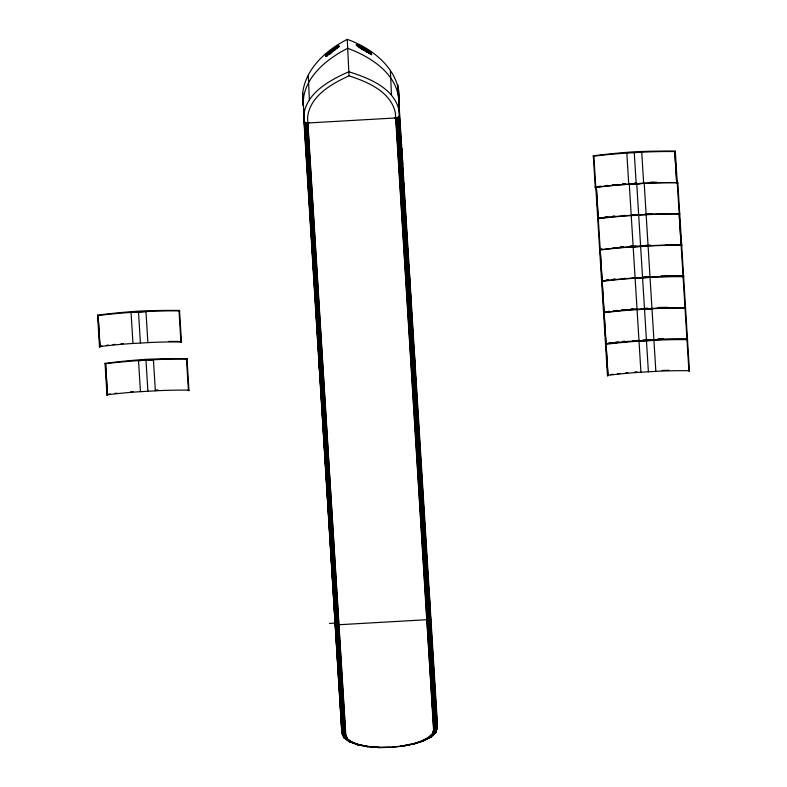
<?xml version="1.0" encoding="UTF-8"?>
<svg xmlns="http://www.w3.org/2000/svg" width="787" height="787" viewBox="0 0 787 787"><rect width="100%" height="100%" fill="white"/><g stroke="black" fill="none" stroke-linecap="round" stroke-linejoin="round"><path stroke-width="1.18" d="M362.266 46.994C362.453 48.853 359.206 43.216 360.367 47.594C364.578 48.627 360.712 50.614 360.918 47.131L361.322 46.551M326.733 53.723C328.307 53.969 328.061 52.699 326.969 53.939M349.507 741.836L343.949 737.822L341.873 733.395L341.952 731.212M413.47 744.118L423.209 741.02L430.784 737.183L435.821 732.559L437.356 727.926L437.297 720.617M361.735 47.338L361.518 47.663A2.774 1.367 39.6 0 0 361.479 48.066L361.617 47.24L361.961 47.663M333.54 50.762C331.593 50.811 334.219 50.811 331.612 51.637L332.409 51.853L331.671 51.775M331.937 51.863C329.399 53.555 331.278 52.06 333.295 50.545M338.331 45.971L337.613 45.557L336.58 48.666L338.115 46.561L338.243 47.387L339.404 46.423L337.977 47.151L337.397 45.872L337.397 47.122M341.892 733.484L302.68 93.073C305.563 68.489 326.251 50.102 347.254 39.35C374.248 48.833 402.501 72.07 399.098 103.618M362.797 49.335C361.823 43.639 367.814 53.083 362.443 47.505M363.584 48.007L364.371 48.942L363.643 47.909L363.338 48.912L364.125 49.237L363.525 48.184M303.949 120.765L305.287 122.526L309.075 122.92M330.648 52.69L329.596 53.85L330.117 52.69A2.774 1.318 -47.6 0 1 330.058 52.365C328.13 52.808 329.92 51.381 330.392 51.332C327.313 51.234 328.464 57.372 330.825 53.073M370.057 51.735C369.231 55.188 370.588 49.04 371.267 53.9C372.802 55.365 369.506 53.949 370.52 54.028C369.693 52.06 368.326 53.309 370.726 53.772M370.274 53.172L370.126 51.922L371.494 54.746M337.17 48.037L337.869 46.295M359.187 47.013C349.959 41.937 365.306 46.659 357.091 45.174C357.475 47.574 361.567 47.013 358.292 46.315M359.423 46.708L357.485 46.266L356.855 44.416M331.13 52.896L330.845 50.643L330.825 53.063M339.187 46.226C337.111 43.285 335.242 49.807 337.485 47.987M328.356 52.867L330.383 51.244M435.89 704.532L434.699 705.772L432.132 706.519M330.737 51.027C334.495 47.879 330.894 52.454 332.389 50.043M333.393 48.902L335.459 47.22L336.216 48.361A1.485 0.708 -47.6 0 1 335.783 49.148L334.357 50.378A5.676 2.695 -47.6 0 0 333.944 50.712L333.393 48.902L336.069 47.515M326.546 53.703C322.621 57.638 329.576 55.739 327.933 54.136C326.861 58.071 324.352 54.185 327.54 53.044M327.815 53.241C324.726 56.634 327.225 55.021 328.336 54.185M333.167 48.745L333.708 50.496A5.676 2.695 -47.6 0 1 334.121 50.161L335.547 48.932A1.485 0.708 -47.6 0 0 335.98 48.135L335.941 47.436M330.058 52.965C328.376 52.139 329.851 54.864 330.432 52.424M362.315 48.548L361.941 49.247L359.944 47.643M434.306 733.573L435.634 729.47L397.74 117.45L399.284 116.299L399.432 115.305M434.808 733.366L436.155 729.234L398.252 117.204M435.231 733.13L436.588 728.959L398.684 116.929M435.575 732.864L436.933 728.664L399.039 116.624M330.442 51.706C329.114 51.234 329.055 54.028 330.048 52.198M359.443 45.38L359.216 46.197M363.319 49.128L363.761 50.289L363.564 48.873L365.207 50.653L364.007 49.443M361.381 46.945C362.217 48.135 359.767 47.387 361.017 46.403M361.676 47.269L360.918 47.131M332.38 50.801L331.868 49.827L331.799 51.175M329.822 52.739L329.694 52.031M330.206 51.489L330.147 51.057M363.712 50.279L362.325 49.463L362.964 49.217M362.522 49.217L363.968 50.043L363.564 48.873M359.679 47.909L360.023 45.744M332.124 50.624L332.547 49.453L330.717 50.998M362.65 47.259L362.994 49.089L362.325 49.394M368.562 52.66C371.159 53.969 367.273 53.044 369.103 52.631M365.827 50.958L365.67 51.037A5.676 2.794 39.6 0 1 366.122 51.283L367.726 52.09A1.485 0.728 39.6 0 0 368.316 51.991C367.854 48.637 364.656 48.017 365.463 51.283A5.676 2.794 39.6 0 1 365.925 51.529L367.519 52.336A1.485 0.728 39.6 0 0 368.109 52.237C367.942 49.994 364.135 47.259 365.621 51.204M365.276 50.565L364.725 50.88L363.968 49.974M360.682 47.564L362.266 48.509M356.806 44.564L359.325 45.331M358.685 46.649L358.547 46.049M359.088 46.158C358.154 42.291 356.334 47.466 358.892 46.403M361.922 47.633L361.577 46.699M368.621 52.739L370.254 51.489M369.064 53.172L369.634 52.385L370.48 52.926M369.959 52.208L370.402 51.598M428.885 737.694L433.125 733.838L434.434 729.815L396.54 117.824L397.74 117.45M429.436 737.645L433.745 733.73L435.063 729.657L397.169 117.656M429.948 737.537L435.988 732.156M430.4 737.38L435.968 732.244M326.792 53.929L325.631 56.261M328.346 54.146L327.038 54.697M331.563 50.958L332.212 49.994M421.35 741.118L428.128 737.685L432.299 733.897L433.578 729.933L395.369 112.728C390.657 91.528 367.637 81.917 349.025 75.837C331.327 83.963 309.616 96.181 307.569 117.735L345.798 734.95L347.559 738.747M421.488 741.147L428.305 737.694L432.486 733.897L433.775 729.913L395.881 117.942L396.54 117.824M421.97 741.197L431.453 736.278M422.422 741.197L431.089 736.947M325.493 56.192C326.516 56.753 328.779 54.775 327.008 54.736M328.11 52.65L328.454 54.47L330.56 52.355M420.819 741.138L424.065 740.105M412.408 743.971L423.957 740.39M412.85 744.108L423.77 740.646M413.175 744.138L423.524 740.862M337.367 45.882L337.338 47.161M405.167 745.279L410.853 744.158M401.921 746.037L414.139 743.715M402.157 746.214L413.962 743.902M402.334 746.283L413.736 744.04M677.253 182.968L676.722 182.997L674.774 151.557A264.619 128.271 -3.5 0 0 644.415 152.088L624.13 153.249A264.717 128.32 -3.5 0 0 593.87 156.19L593.349 156.613L593.319 155.806L596.703 155.383A355.714 172.422 -3.5 0 1 606.846 154.213L606.895 154.213A357.042 173.071 -3.5 0 1 634.233 151.793A357.042 173.071 -3.5 0 1 661.641 151.084L661.7 151.074A355.714 172.422 -3.5 0 1 671.891 151.074L675.295 151.114L679.201 214.153L679.732 214.123M596.33 186.893L595.828 187.759L596.349 187.336A264.717 128.32 -3.5 0 1 626.609 184.404L629.994 184.178M597.284 186.765L599.182 186.529M601.111 217.586L597.717 217.999L597.776 219.101L598.307 219.071L596.349 187.336L606.049 344.155L605.488 343.378M597.736 218.294L601.13 217.871M602.094 249.036L599.664 249.341L599.714 250.414L600.215 249.725A264.717 128.32 -3.5 0 1 630.476 246.793L650.76 245.633A264.717 128.32 -3.5 0 1 681.119 245.091L681.69 245.721L681.64 244.649L678.227 244.619A355.714 172.422 -3.5 0 0 668.035 244.619L667.986 244.619A357.042 173.071 -3.5 0 0 665.713 244.639M599.674 249.607L602.114 249.302M97.549 315.134L100.933 314.721A355.714 172.422 -3.5 0 1 111.075 313.551L111.134 313.551A357.042 173.071 -3.5 0 1 138.473 311.121A357.042 173.071 -3.5 0 1 165.88 310.412L165.929 310.412A355.714 172.422 -3.5 0 1 176.121 310.412L179.525 310.452L181.482 342.306L180.951 342.335L179.013 310.895A264.717 128.32 -3.5 0 0 148.645 311.426L128.36 312.587A264.717 128.32 -3.5 0 0 98.1 315.518L97.578 315.941L97.549 315.134L99.506 346.998L100.018 346.575L98.1 315.518L100.038 346.969M101.907 345.887L99.467 346.191L99.506 346.998M105.025 363.348L108.409 362.925A355.714 172.422 -3.5 0 1 118.552 361.764L118.601 361.754A357.042 173.071 -3.5 0 1 145.939 359.334A357.042 173.071 -3.5 0 1 173.347 358.626L173.396 358.626A355.714 172.422 -3.5 0 1 183.587 358.626L187.001 358.656L188.959 390.509L188.418 390.549L186.48 359.098A264.717 128.32 -3.5 0 0 156.121 359.639L135.836 360.8A264.717 128.32 -3.5 0 0 105.576 363.732L107.514 395.172L106.973 395.202L105.025 363.348L105.586 364.125M604.072 311.937L603.599 313.137L604.131 313.108L602.173 281.333A264.717 128.32 -3.5 0 1 632.433 278.401L652.718 277.24A264.717 128.32 -3.5 0 1 683.077 276.709M603.56 312.331L606.944 311.908A355.714 172.422 -3.5 0 1 610.338 311.504M107.475 394.326L106.973 395.202M108.429 394.208L110.328 393.972M686.923 338.685L687.533 340.004L686.943 339.128A264.717 128.32 -3.5 0 0 656.584 339.669L636.299 340.83A264.619 128.271 -3.5 0 0 606.039 343.762L605.547 344.696L606.088 344.667L608.007 375.714L607.475 375.743L593.87 156.19M607.967 374.868L607.475 375.743M613.191 247.757L613.24 247.748A357.042 173.071 -3.5 0 1 615.513 247.511M613.211 248.023L613.26 248.013A357.042 173.071 -3.5 0 1 615.532 247.777M615.178 279.06L615.129 279.07A355.714 172.422 -3.5 0 0 612.896 279.316M615.198 279.365L615.149 279.365A355.714 172.422 -3.5 0 0 612.916 279.611M113.003 344.608L113.053 344.598A357.042 173.071 -3.5 0 1 115.325 344.362M617.146 310.737L617.097 310.747A355.714 172.422 -3.5 0 0 613.742 311.111M619.094 342.296L619.044 342.306A355.714 172.422 -3.5 0 0 615.7 342.67M392.851 746.745L395.084 746.519M400.662 745.948L402.895 745.722M402.826 745.948L390.608 747.247L378.35 747.355M390.627 747.473L402.737 746.125M395.881 117.942L394.513 118.03M632.817 183.883L646.894 183.243A264.717 128.32 -3.5 0 1 677.263 182.712M595.789 187.237A264.717 128.32 -3.5 0 1 626.049 184.306L640.136 183.597M598.277 218.383A264.619 128.271 -3.5 0 1 628.538 215.451L648.822 214.29A264.717 128.32 -3.5 0 1 679.181 213.759L679.201 214.153M598.287 218.678A264.717 128.32 -3.5 0 1 628.547 215.746L648.832 214.585A264.619 128.271 -3.5 0 1 679.201 214.044L681.119 245.091M601.602 280.654L602.183 281.726L600.225 249.991A264.717 128.32 -3.5 0 1 630.485 247.059L650.78 245.898A264.717 128.32 -3.5 0 1 681.139 245.357M602.153 281.038A264.619 128.271 -3.5 0 1 632.414 278.106L652.698 276.945A264.717 128.32 -3.5 0 1 683.057 276.404L683.628 277.073L683.578 275.962L680.175 275.932A355.714 172.422 -3.5 0 0 669.983 275.932A357.042 173.071 -3.5 0 0 660.805 276.05M604.091 312.38A264.619 128.271 -3.5 0 1 634.352 309.448L654.636 308.288A264.717 128.32 -3.5 0 1 685.005 307.756L685.575 308.445L684.985 307.304M606.039 343.752L604.111 312.714A264.717 128.32 -3.5 0 1 634.371 309.773L654.656 308.622A264.717 128.32 -3.5 0 1 685.024 308.081M100.028 346.575A264.619 128.271 -3.5 0 1 130.288 343.634L150.573 342.473A264.717 128.32 -3.5 0 1 180.931 341.942L180.951 342.335M608.007 375.714L606.069 344.273A264.717 128.32 -3.5 0 1 636.329 341.342L656.614 340.181A264.717 128.32 -3.5 0 1 686.982 339.64M107.514 395.172L107.494 394.779A264.619 128.271 -3.5 0 1 137.755 391.847L158.039 390.686A264.717 128.32 -3.5 0 1 188.408 390.145L188.418 390.549M607.987 375.32A264.619 128.271 -3.5 0 1 638.257 372.389L658.542 371.228A264.717 128.32 -3.5 0 1 688.9 370.697L689.451 371.051L688.881 370.244M307.904 122.979L395.684 117.961M593.319 155.806L595.277 187.66L595.808 187.631M597.756 218.816L598.287 218.786M688.92 371.09L679.22 214.438L679.702 213.316M599.694 250.148L600.225 250.118M681.139 245.485L681.67 245.455M601.632 281.461L602.163 281.431M683.077 276.798L683.608 276.768M603.57 312.813L604.111 312.773M685.015 308.15L685.556 308.12M686.962 339.522L687.494 339.492M329.517 623.412L335.046 623.097M642.959 183.302L646.334 183.145A264.717 128.32 -3.5 0 1 676.702 182.604L676.722 182.997M344.667 716.839L342.06 716.377L340.751 715.196M378.449 747.512L390.627 747.345L378.567 747.611M676.682 182.151L677.814 183.076L677.243 182.259M681.65 244.914L678.246 244.885A355.714 172.422 -3.5 0 0 668.055 244.885L668.006 244.885A357.042 173.071 -3.5 0 0 665.723 244.905M683.598 276.257L680.184 276.227A355.714 172.422 -3.5 0 0 669.993 276.227L669.944 276.227A357.042 173.071 -3.5 0 0 660.824 276.355M685.005 307.628L685.536 307.638M687.494 339.197L684.09 339.167A355.714 172.422 -3.5 0 0 673.898 339.167A357.042 173.071 -3.5 0 0 657.863 339.453M188.388 389.703L188.959 390.509M370.175 746.479L373.648 746.765M379.216 747.335L368.552 746.479L359.187 744.709M366.85 746.42L379.167 747.394M367.037 746.588L379.009 747.542M359.826 45.931L362.069 47.24M371.7 54.5L370.402 53.752M356.698 744.236L362.256 745.328M364.479 745.771L366.703 746.204M356.905 744.472L368.129 746.666M357.485 744.787L367.529 746.745M365.06 50.516L364.214 49.197M351.996 742.062L359.325 744.669M358.715 744.817L351.415 742.131L346.733 738.777L344.932 734.93L307.038 122.939M348.936 741.384L358.272 744.866M349.182 741.629L357.859 744.856M352.163 742.033L347.372 738.767L345.601 734.96L307.707 122.988M350.864 742.141L346.113 738.737L344.303 734.851L306.399 122.851M350.363 742.092L345.542 738.649L343.712 734.724L305.809 122.703M343.762 737.429L349.9 741.984M338.41 46.01L339.148 46.305M327.402 53.241L327.933 53.772M345.031 738.511L343.181 734.546L305.287 122.526M344.588 738.314L342.729 734.33L304.825 122.29M344.224 738.088L342.355 734.074L304.451 122.034M334.839 613.526L334.386 607.397L335.124 624.957L430.607 619.497L429.131 590.142M335.301 619.644L335.665 624.544M336.206 631.882L336.482 635.552M333.658 595.602L334.062 601.14M674.774 151.557L676.702 182.604M401.262 142.024C400.937 137.489 401.704 149.127 401.37 144.582M401.96 152.904C401.636 148.35 402.393 159.859 402.068 155.462M402.993 169.608C402.659 165.054 403.436 176.711 403.101 172.166M403.957 185.26L403.859 183.902L403.987 186.499M404.065 187.818L404.164 189.175L404.036 186.588M405.01 202.298C404.685 197.753 405.453 209.401 405.118 204.856M406.102 219.888L406.003 218.53L406.131 221.127M407.213 237.792C406.879 233.227 407.656 244.914 407.322 240.36M406.21 222.455L406.308 223.813L406.181 221.216M408.266 254.831C407.932 250.276 408.699 261.796 408.374 257.398M105.576 363.732L107.494 394.779M677.774 182.259L689.451 371.051M646.137 214.428L644.209 183.371L629.295 184.227L631.213 215.274M646.147 214.713L648.075 245.76L633.161 246.616L631.233 215.569M650.013 277.073L648.094 246.026L633.171 246.882L635.099 277.929M651.951 308.425L650.032 277.368L635.119 278.224L637.037 309.271M653.899 339.797L651.97 308.75L637.057 309.606L638.985 340.653M655.856 371.356L653.928 340.309L639.014 341.165L640.933 372.212M641.73 152.225L643.648 183.273L628.734 184.128L626.816 153.071M636.752 183.804L638.67 214.851M638.69 215.136L640.618 246.193M640.628 246.449L642.556 277.496M642.576 277.801L644.494 308.848M644.514 309.173L646.442 340.22M646.471 340.732L648.39 371.789M634.273 152.648L636.191 183.696M397.828 84.662L437.464 724.66M437.346 728.024L399.127 110.593C393.953 87.79 368.788 78.051 348.808 71.735C329.783 80.254 305.956 92.836 303.644 116.033L341.873 733.395M399.284 116.299L437.188 728.349M349.025 75.837L347.254 39.35M302.68 93.073L303.408 105.478M303.152 101.631L303.369 105.192M303.664 109.934L304.195 118.453M302.975 100.126L303.32 105.645C301.726 79.084 326.034 59.192 347.677 48.312C370.51 56.684 397.051 73.555 398.793 100.175M303.595 110.121L304.195 119.732M304.175 121.739L342.079 733.799M155.354 390.814L153.435 359.767L138.522 360.623L140.44 391.67M147.887 342.611L145.959 311.554L131.045 312.409L132.964 343.457M145.979 360.19L147.897 391.247M138.502 311.986L140.43 343.034M407.253 238.441L407.292 239.12M408.305 255.48L408.335 256.759M405.049 202.938L405.089 203.626M406.141 220.527L406.171 221.806M407.243 239.032L407.282 239.72M402 153.544L402.039 154.232M403.033 170.248L403.062 171.527M403.997 185.899L404.026 187.178M405.039 203.538L405.079 204.217M401.301 142.663L401.331 143.942M401.99 154.144L402.029 154.823M401.852 148.084L402.787 164.591M306.379 153.75L306.566 157.006M306.861 162.299L307.264 169.441M390.411 70.978L391.464 95.207M308.307 75.67L309.36 99.9M675.295 151.114L675.325 151.921L674.774 151.557M606.039 343.762L606.088 344.667M595.238 186.853L595.277 187.66M414.198 348.995L414.838 364.224M410.873 299.217L408.935 265.426L409.27 273.305M398.153 87.632L399.452 115.876M341.814 726.076L341.942 729.116M318.715 354.465L319.355 369.693M187.001 358.656L187.031 359.462L186.48 359.098M181.482 342.306L181.453 341.499L178.039 341.469A355.714 172.422 -3.5 0 0 168.969 341.46M179.525 310.452L179.564 311.258L179.013 310.895M106.255 345.365A355.714 172.422 -3.5 0 1 108.517 345.1M121.011 343.791A357.042 173.071 -3.5 0 1 123.284 343.575M114.853 393.441A355.714 172.422 -3.5 0 1 117.125 393.175M155.865 390.067A357.042 173.071 -3.5 0 1 158.148 389.998M130.75 391.778A357.042 173.071 -3.5 0 1 133.033 391.572M612.227 184.906A357.042 173.071 -3.5 0 1 615.641 184.561M622.468 183.922A357.042 173.071 -3.5 0 1 624.75 183.725M598.632 186.43A355.714 172.422 -3.5 0 1 600.884 186.155M605.419 185.634A355.714 172.422 -3.5 0 1 607.653 185.388M649.875 182.358A357.042 173.071 -3.5 0 1 656.722 182.21M650.436 182.456A357.042 173.071 -3.5 0 1 653.859 182.377M612.788 185.004A357.042 173.071 -3.5 0 1 615.06 184.778M623.029 184.03A357.042 173.071 -3.5 0 1 625.301 183.824M634.43 183.105A357.042 173.071 -3.5 0 1 636.713 182.938M604.505 217.182A355.714 172.422 -3.5 0 1 607.898 216.789M612.434 216.297A357.042 173.071 -3.5 0 1 614.706 216.051M620.058 247.049A357.042 173.071 -3.5 0 1 623.471 246.725M630.308 246.115A357.042 173.071 -3.5 0 1 632.591 245.928M604.524 217.468A355.714 172.422 -3.5 0 1 607.918 217.074M612.453 216.582A357.042 173.071 -3.5 0 1 614.726 216.346M621.553 215.677A357.042 173.071 -3.5 0 1 624.967 215.363M631.804 214.792A357.042 173.071 -3.5 0 1 635.227 214.526M645.517 214.005A357.042 173.071 -3.5 0 1 652.374 213.798M645.173 245.406A357.042 173.071 -3.5 0 1 650.888 245.21M606.118 280.093A355.714 172.422 -3.5 0 1 608.381 279.828M620.077 247.315A357.042 173.071 -3.5 0 1 623.491 246.99M630.328 246.38A357.042 173.071 -3.5 0 1 636.024 245.928M643.677 276.886A357.042 173.071 -3.5 0 1 649.393 276.67M606.138 280.398A355.714 172.422 -3.5 0 1 608.4 280.123M606.925 311.583A355.714 172.422 -3.5 0 1 609.187 311.308M613.722 310.786A355.714 172.422 -3.5 0 1 617.067 310.412M658.178 307.501A357.042 173.071 -3.5 0 1 667.307 307.323M621.661 309.94A357.042 173.071 -3.5 0 1 623.934 309.714M630.771 309.075A357.042 173.071 -3.5 0 1 633.043 308.878M622.015 278.657A357.042 173.071 -3.5 0 1 625.429 278.332M632.266 277.732A357.042 173.071 -3.5 0 1 635.689 277.447M644.484 308.317A357.042 173.071 -3.5 0 1 647.908 308.17M658.198 307.835A357.042 173.071 -3.5 0 1 671.891 307.609M608.872 342.955A355.714 172.422 -3.5 0 1 611.135 342.689M615.66 342.158A355.714 172.422 -3.5 0 1 617.893 341.912M657.834 338.941A357.042 173.071 -3.5 0 1 663.549 338.803M622.468 341.43A357.042 173.071 -3.5 0 1 624.74 341.204M621.681 310.265A357.042 173.071 -3.5 0 1 626.236 309.822M630.79 309.399A357.042 173.071 -3.5 0 1 636.486 308.917M653.299 339.6A357.042 173.071 -3.5 0 0 646.432 339.876A357.042 173.071 -3.5 0 0 643.009 340.122M622.507 341.942A357.042 173.071 -3.5 0 1 628.193 341.381M632.748 340.958A357.042 173.071 -3.5 0 1 639.585 340.387M608.902 343.466A355.714 172.422 -3.5 0 1 612.296 343.063M610.83 374.514A355.714 172.422 -3.5 0 1 613.093 374.248M617.618 373.727A355.714 172.422 -3.5 0 1 619.851 373.471M662.074 370.441A357.042 173.071 -3.5 0 1 668.92 370.293M625.567 372.871A357.042 173.071 -3.5 0 1 627.839 372.644M634.666 372.015A357.042 173.071 -3.5 0 1 636.949 371.808M366.221 51.125C368.532 54.431 366.88 47.318 366.221 51.125M366.427 50.88C368.739 54.185 367.096 47.092 366.427 50.88M335.518 48.223C334.259 52.247 333.639 45.902 335.518 48.223M335.754 48.44C334.495 52.463 333.885 46.118 335.754 48.44"/></g></svg>
